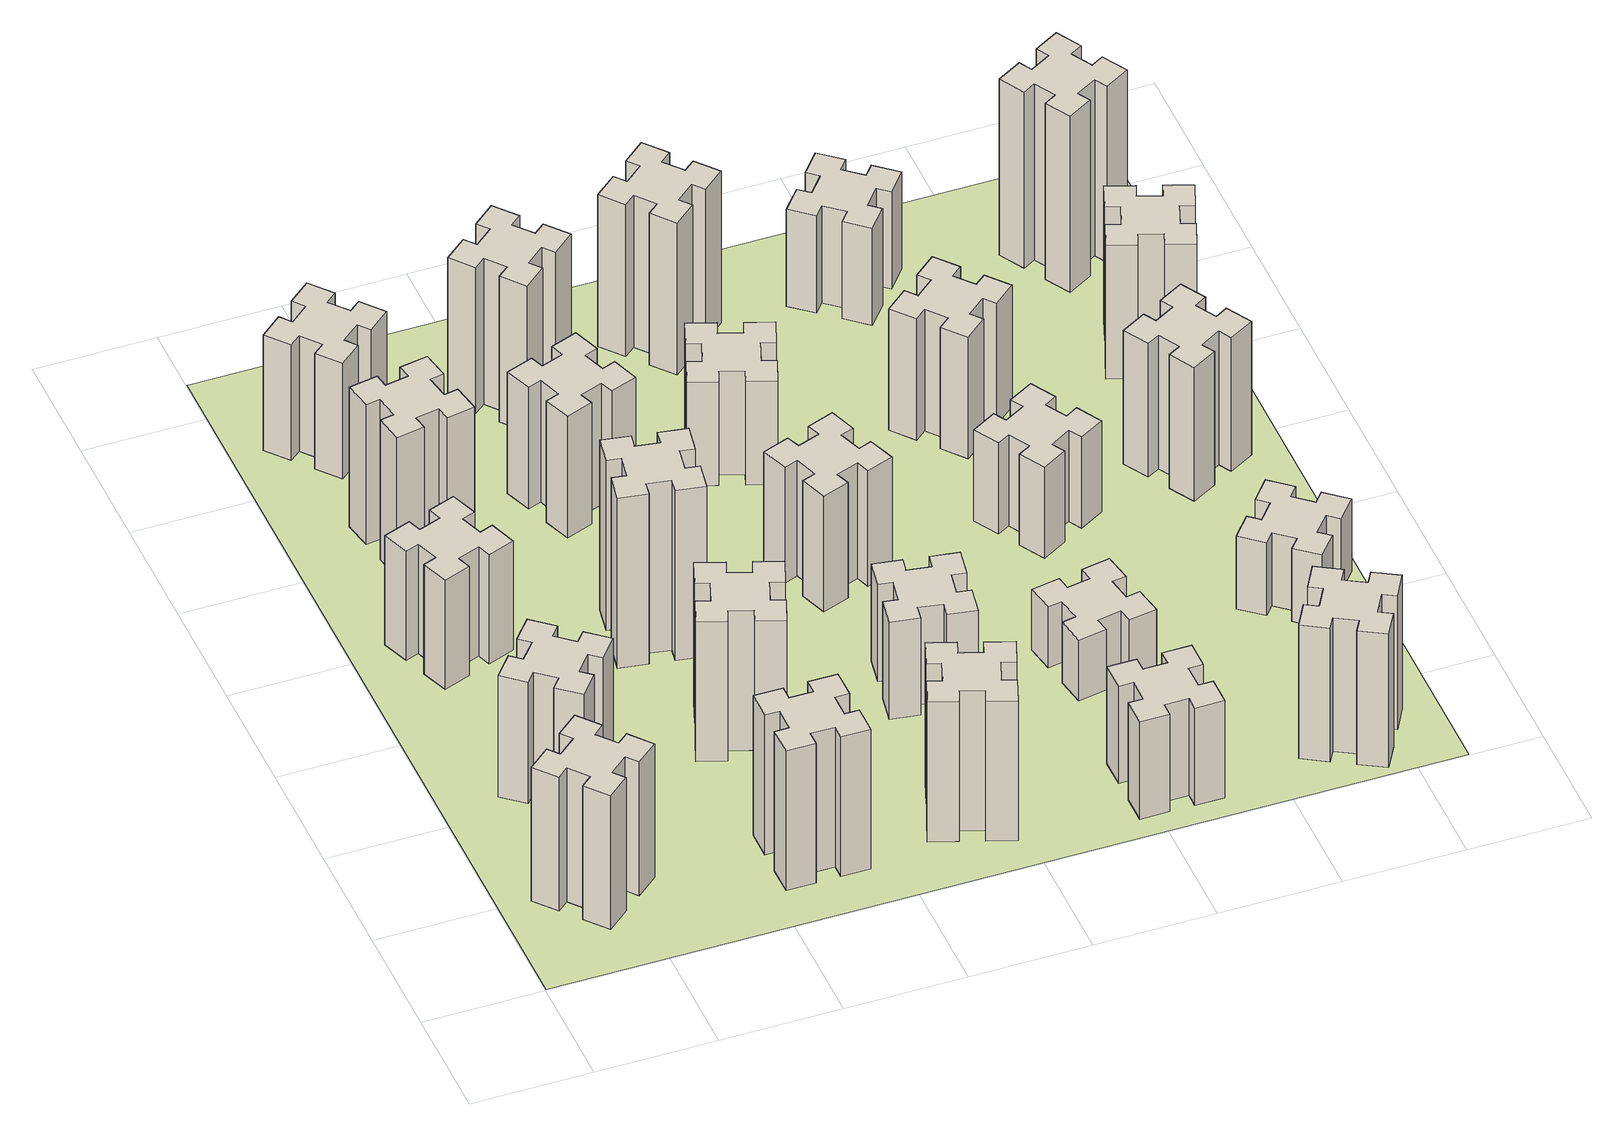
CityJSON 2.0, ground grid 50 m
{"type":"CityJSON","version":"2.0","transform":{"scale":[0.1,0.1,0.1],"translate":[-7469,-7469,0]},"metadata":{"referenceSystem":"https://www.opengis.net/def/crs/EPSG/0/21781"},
"CityObjects":{
"building1":{"type":"Building","attributes":{"class":"1000","function":"1000","usage":"1000","yearOfConstruction":2016,"roofType":"1000","measuredHeight":66,"storeysAboveGround":30,"storeysBelowGround":0},"geometry":[{"type":"Solid","lod":"1","boundaries":[[[[0,1,2,3,4,5,6,7,8,9,10,11,12,13,14,15,16,17,18,19]],[[17,16,20,21]],[[16,15,22,20]],[[15,14,23,22]],[[14,13,24,23]],[[13,12,25,24]],[[12,11,26,25]],[[11,10,27,26]],[[10,9,28,27]],[[9,8,29,28]],[[8,7,30,29]],[[7,6,31,30]],[[6,5,32,31]],[[5,4,33,32]],[[4,3,34,33]],[[3,2,35,34]],[[2,1,36,35]],[[1,0,37,36]],[[0,19,38,37]],[[19,18,39,38]],[[18,17,21,39]],[[24,25,26,27,28,29,30,31,32,33,34,35,36,37,38,39,21,20,22,23]]]]}]},
"building2":{"type":"Building","attributes":{"class":"1000","function":"1000","usage":"1000","yearOfConstruction":2016,"roofType":"1000","measuredHeight":60,"storeysAboveGround":30,"storeysBelowGround":0},"geometry":[{"type":"Solid","lod":"1","boundaries":[[[[40,41,42,43,44,45,46,47,48,49,50,51,52,53,54,55,56,57,58,59]],[[57,56,60,61]],[[56,55,62,60]],[[55,54,63,62]],[[54,53,64,63]],[[53,52,65,64]],[[52,51,66,65]],[[51,50,67,66]],[[50,49,68,67]],[[49,48,69,68]],[[48,47,70,69]],[[47,46,71,70]],[[46,45,72,71]],[[45,44,73,72]],[[44,43,74,73]],[[43,42,75,74]],[[42,41,76,75]],[[41,40,77,76]],[[40,59,78,77]],[[59,58,79,78]],[[58,57,61,79]],[[64,65,66,67,68,69,70,71,72,73,74,75,76,77,78,79,61,60,62,63]]]]}]},
"building3":{"type":"Building","attributes":{"class":"1000","function":"1000","usage":"1000","yearOfConstruction":2016,"roofType":"1000","measuredHeight":54,"storeysAboveGround":30,"storeysBelowGround":0},"geometry":[{"type":"Solid","lod":"1","boundaries":[[[[80,81,82,83,84,85,86,87,88,89,90,91,92,93,94,95,96,97,98,99]],[[97,96,100,101]],[[96,95,102,100]],[[95,94,103,102]],[[94,93,104,103]],[[93,92,105,104]],[[92,91,106,105]],[[91,90,107,106]],[[90,89,108,107]],[[89,88,109,108]],[[88,87,110,109]],[[87,86,111,110]],[[86,85,112,111]],[[85,84,113,112]],[[84,83,114,113]],[[83,82,115,114]],[[82,81,116,115]],[[81,80,117,116]],[[80,99,118,117]],[[99,98,119,118]],[[98,97,101,119]],[[104,105,106,107,108,109,110,111,112,113,114,115,116,117,118,119,101,100,102,103]]]]}]},
"building4":{"type":"Building","attributes":{"class":"1000","function":"1000","usage":"1000","yearOfConstruction":2016,"roofType":"1000","measuredHeight":69,"storeysAboveGround":30,"storeysBelowGround":0},"geometry":[{"type":"Solid","lod":"1","boundaries":[[[[120,121,122,123,124,125,126,127,128,129,130,131,132,133,134,135,136,137,138,139]],[[137,136,140,141]],[[136,135,142,140]],[[135,134,143,142]],[[134,133,144,143]],[[133,132,145,144]],[[132,131,146,145]],[[131,130,147,146]],[[130,129,148,147]],[[129,128,149,148]],[[128,127,150,149]],[[127,126,151,150]],[[126,125,152,151]],[[125,124,153,152]],[[124,123,154,153]],[[123,122,155,154]],[[122,121,156,155]],[[121,120,157,156]],[[120,139,158,157]],[[139,138,159,158]],[[138,137,141,159]],[[144,145,146,147,148,149,150,151,152,153,154,155,156,157,158,159,141,140,142,143]]]]}]},
"building5":{"type":"Building","attributes":{"class":"1000","function":"1000","usage":"1000","yearOfConstruction":2016,"roofType":"1000","measuredHeight":69,"storeysAboveGround":30,"storeysBelowGround":0},"geometry":[{"type":"Solid","lod":"1","boundaries":[[[[160,161,162,163,164,165,166,167,168,169,170,171,172,173,174,175,176,177,178,179]],[[177,176,180,181]],[[176,175,182,180]],[[175,174,183,182]],[[174,173,184,183]],[[173,172,185,184]],[[172,171,186,185]],[[171,170,187,186]],[[170,169,188,187]],[[169,168,189,188]],[[168,167,190,189]],[[167,166,191,190]],[[166,165,192,191]],[[165,164,193,192]],[[164,163,194,193]],[[163,162,195,194]],[[162,161,196,195]],[[161,160,197,196]],[[160,179,198,197]],[[179,178,199,198]],[[178,177,181,199]],[[184,185,186,187,188,189,190,191,192,193,194,195,196,197,198,199,181,180,182,183]]]]}]},
"building6":{"type":"Building","attributes":{"class":"1000","function":"1000","usage":"1000","yearOfConstruction":2016,"roofType":"1000","measuredHeight":57,"storeysAboveGround":30,"storeysBelowGround":0},"geometry":[{"type":"Solid","lod":"1","boundaries":[[[[200,201,202,203,204,205,206,207,208,209,210,211,212,213,214,215,216,217,218,219]],[[217,216,220,221]],[[216,215,222,220]],[[215,214,223,222]],[[214,213,224,223]],[[213,212,225,224]],[[212,211,226,225]],[[211,210,227,226]],[[210,209,228,227]],[[209,208,229,228]],[[208,207,230,229]],[[207,206,231,230]],[[206,205,232,231]],[[205,204,233,232]],[[204,203,234,233]],[[203,202,235,234]],[[202,201,236,235]],[[201,200,237,236]],[[200,219,238,237]],[[219,218,239,238]],[[218,217,221,239]],[[224,225,226,227,228,229,230,231,232,233,234,235,236,237,238,239,221,220,222,223]]]]}]},
"building7":{"type":"Building","attributes":{"class":"1000","function":"1000","usage":"1000","yearOfConstruction":2016,"roofType":"1000","measuredHeight":69,"storeysAboveGround":30,"storeysBelowGround":0},"geometry":[{"type":"Solid","lod":"1","boundaries":[[[[240,241,242,243,244,245,246,247,248,249,250,251,252,253,254,255,256,257,258,259]],[[257,256,260,261]],[[256,255,262,260]],[[255,254,263,262]],[[254,253,264,263]],[[253,252,265,264]],[[252,251,266,265]],[[251,250,267,266]],[[250,249,268,267]],[[249,248,269,268]],[[248,247,270,269]],[[247,246,271,270]],[[246,245,272,271]],[[245,244,273,272]],[[244,243,274,273]],[[243,242,275,274]],[[242,241,276,275]],[[241,240,277,276]],[[240,259,278,277]],[[259,258,279,278]],[[258,257,261,279]],[[264,265,266,267,268,269,270,271,272,273,274,275,276,277,278,279,261,260,262,263]]]]}]},
"building8":{"type":"Building","attributes":{"class":"1000","function":"1000","usage":"1000","yearOfConstruction":2016,"roofType":"1000","measuredHeight":84,"storeysAboveGround":30,"storeysBelowGround":0},"geometry":[{"type":"Solid","lod":"1","boundaries":[[[[280,281,282,283,284,285,286,287,288,289,290,291,292,293,294,295,296,297,298,299]],[[297,296,300,301]],[[296,295,302,300]],[[295,294,303,302]],[[294,293,304,303]],[[293,292,305,304]],[[292,291,306,305]],[[291,290,307,306]],[[290,289,308,307]],[[289,288,309,308]],[[288,287,310,309]],[[287,286,311,310]],[[286,285,312,311]],[[285,284,313,312]],[[284,283,314,313]],[[283,282,315,314]],[[282,281,316,315]],[[281,280,317,316]],[[280,299,318,317]],[[299,298,319,318]],[[298,297,301,319]],[[304,305,306,307,308,309,310,311,312,313,314,315,316,317,318,319,301,300,302,303]]]]}]},
"building9":{"type":"Building","attributes":{"class":"1000","function":"1000","usage":"1000","yearOfConstruction":2016,"roofType":"1000","measuredHeight":60,"storeysAboveGround":30,"storeysBelowGround":0},"geometry":[{"type":"Solid","lod":"1","boundaries":[[[[320,321,322,323,324,325,326,327,328,329,330,331,332,333,334,335,336,337,338,339]],[[337,336,340,341]],[[336,335,342,340]],[[335,334,343,342]],[[334,333,344,343]],[[333,332,345,344]],[[332,331,346,345]],[[331,330,347,346]],[[330,329,348,347]],[[329,328,349,348]],[[328,327,350,349]],[[327,326,351,350]],[[326,325,352,351]],[[325,324,353,352]],[[324,323,354,353]],[[323,322,355,354]],[[322,321,356,355]],[[321,320,357,356]],[[320,339,358,357]],[[339,338,359,358]],[[338,337,341,359]],[[344,345,346,347,348,349,350,351,352,353,354,355,356,357,358,359,341,340,342,343]]]]}]},
"building10":{"type":"Building","attributes":{"class":"1000","function":"1000","usage":"1000","yearOfConstruction":2016,"roofType":"1000","measuredHeight":69,"storeysAboveGround":30,"storeysBelowGround":0},"geometry":[{"type":"Solid","lod":"1","boundaries":[[[[360,361,362,363,364,365,366,367,368,369,370,371,372,373,374,375,376,377,378,379]],[[377,376,380,381]],[[376,375,382,380]],[[375,374,383,382]],[[374,373,384,383]],[[373,372,385,384]],[[372,371,386,385]],[[371,370,387,386]],[[370,369,388,387]],[[369,368,389,388]],[[368,367,390,389]],[[367,366,391,390]],[[366,365,392,391]],[[365,364,393,392]],[[364,363,394,393]],[[363,362,395,394]],[[362,361,396,395]],[[361,360,397,396]],[[360,379,398,397]],[[379,378,399,398]],[[378,377,381,399]],[[384,385,386,387,388,389,390,391,392,393,394,395,396,397,398,399,381,380,382,383]]]]}]},
"building11":{"type":"Building","attributes":{"class":"1000","function":"1000","usage":"1000","yearOfConstruction":2016,"roofType":"1000","measuredHeight":72,"storeysAboveGround":30,"storeysBelowGround":0},"geometry":[{"type":"Solid","lod":"1","boundaries":[[[[400,401,402,403,404,405,406,407,408,409,410,411,412,413,414,415,416,417,418,419]],[[417,416,420,421]],[[416,415,422,420]],[[415,414,423,422]],[[414,413,424,423]],[[413,412,425,424]],[[412,411,426,425]],[[411,410,427,426]],[[410,409,428,427]],[[409,408,429,428]],[[408,407,430,429]],[[407,406,431,430]],[[406,405,432,431]],[[405,404,433,432]],[[404,403,434,433]],[[403,402,435,434]],[[402,401,436,435]],[[401,400,437,436]],[[400,419,438,437]],[[419,418,439,438]],[[418,417,421,439]],[[424,425,426,427,428,429,430,431,432,433,434,435,436,437,438,439,421,420,422,423]]]]}]},
"building12":{"type":"Building","attributes":{"class":"1000","function":"1000","usage":"1000","yearOfConstruction":2016,"roofType":"1000","measuredHeight":48,"storeysAboveGround":30,"storeysBelowGround":0},"geometry":[{"type":"Solid","lod":"1","boundaries":[[[[440,441,442,443,444,445,446,447,448,449,450,451,452,453,454,455,456,457,458,459]],[[457,456,460,461]],[[456,455,462,460]],[[455,454,463,462]],[[454,453,464,463]],[[453,452,465,464]],[[452,451,466,465]],[[451,450,467,466]],[[450,449,468,467]],[[449,448,469,468]],[[448,447,470,469]],[[447,446,471,470]],[[446,445,472,471]],[[445,444,473,472]],[[444,443,474,473]],[[443,442,475,474]],[[442,441,476,475]],[[441,440,477,476]],[[440,459,478,477]],[[459,458,479,478]],[[458,457,461,479]],[[464,465,466,467,468,469,470,471,472,473,474,475,476,477,478,479,461,460,462,463]]]]}]},
"building13":{"type":"Building","attributes":{"class":"1000","function":"1000","usage":"1000","yearOfConstruction":2016,"roofType":"1000","measuredHeight":57,"storeysAboveGround":30,"storeysBelowGround":0},"geometry":[{"type":"Solid","lod":"1","boundaries":[[[[480,481,482,483,484,485,486,487,488,489,490,491,492,493,494,495,496,497,498,499]],[[497,496,500,501]],[[496,495,502,500]],[[495,494,503,502]],[[494,493,504,503]],[[493,492,505,504]],[[492,491,506,505]],[[491,490,507,506]],[[490,489,508,507]],[[489,488,509,508]],[[488,487,510,509]],[[487,486,511,510]],[[486,485,512,511]],[[485,484,513,512]],[[484,483,514,513]],[[483,482,515,514]],[[482,481,516,515]],[[481,480,517,516]],[[480,499,518,517]],[[499,498,519,518]],[[498,497,501,519]],[[504,505,506,507,508,509,510,511,512,513,514,515,516,517,518,519,501,500,502,503]]]]}]},
"building14":{"type":"Building","attributes":{"class":"1000","function":"1000","usage":"1000","yearOfConstruction":2016,"roofType":"1000","measuredHeight":51,"storeysAboveGround":30,"storeysBelowGround":0},"geometry":[{"type":"Solid","lod":"1","boundaries":[[[[520,521,522,523,524,525,526,527,528,529,530,531,532,533,534,535,536,537,538,539]],[[537,536,540,541]],[[536,535,542,540]],[[535,534,543,542]],[[534,533,544,543]],[[533,532,545,544]],[[532,531,546,545]],[[531,530,547,546]],[[530,529,548,547]],[[529,528,549,548]],[[528,527,550,549]],[[527,526,551,550]],[[526,525,552,551]],[[525,524,553,552]],[[524,523,554,553]],[[523,522,555,554]],[[522,521,556,555]],[[521,520,557,556]],[[520,539,558,557]],[[539,538,559,558]],[[538,537,541,559]],[[544,545,546,547,548,549,550,551,552,553,554,555,556,557,558,559,541,540,542,543]]]]}]},
"building15":{"type":"Building","attributes":{"class":"1000","function":"1000","usage":"1000","yearOfConstruction":2016,"roofType":"1000","measuredHeight":48,"storeysAboveGround":30,"storeysBelowGround":0},"geometry":[{"type":"Solid","lod":"1","boundaries":[[[[560,561,562,563,564,565,566,567,568,569,570,571,572,573,574,575,576,577,578,579]],[[577,576,580,581]],[[576,575,582,580]],[[575,574,583,582]],[[574,573,584,583]],[[573,572,585,584]],[[572,571,586,585]],[[571,570,587,586]],[[570,569,588,587]],[[569,568,589,588]],[[568,567,590,589]],[[567,566,591,590]],[[566,565,592,591]],[[565,564,593,592]],[[564,563,594,593]],[[563,562,595,594]],[[562,561,596,595]],[[561,560,597,596]],[[560,579,598,597]],[[579,578,599,598]],[[578,577,581,599]],[[584,585,586,587,588,589,590,591,592,593,594,595,596,597,598,599,581,580,582,583]]]]}]},
"building16":{"type":"Building","attributes":{"class":"1000","function":"1000","usage":"1000","yearOfConstruction":2016,"roofType":"1000","measuredHeight":75,"storeysAboveGround":30,"storeysBelowGround":0},"geometry":[{"type":"Solid","lod":"1","boundaries":[[[[600,601,602,603,604,605,606,607,608,609,610,611,612,613,614,615,616,617,618,619]],[[617,616,620,621]],[[616,615,622,620]],[[615,614,623,622]],[[614,613,624,623]],[[613,612,625,624]],[[612,611,626,625]],[[611,610,627,626]],[[610,609,628,627]],[[609,608,629,628]],[[608,607,630,629]],[[607,606,631,630]],[[606,605,632,631]],[[605,604,633,632]],[[604,603,634,633]],[[603,602,635,634]],[[602,601,636,635]],[[601,600,637,636]],[[600,619,638,637]],[[619,618,639,638]],[[618,617,621,639]],[[624,625,626,627,628,629,630,631,632,633,634,635,636,637,638,639,621,620,622,623]]]]}]},
"building17":{"type":"Building","attributes":{"class":"1000","function":"1000","usage":"1000","yearOfConstruction":2016,"roofType":"1000","measuredHeight":30,"storeysAboveGround":30,"storeysBelowGround":0},"geometry":[{"type":"Solid","lod":"1","boundaries":[[[[640,641,642,643,644,645,646,647,648,649,650,651,652,653,654,655,656,657,658,659]],[[657,656,660,661]],[[656,655,662,660]],[[655,654,663,662]],[[654,653,664,663]],[[653,652,665,664]],[[652,651,666,665]],[[651,650,667,666]],[[650,649,668,667]],[[649,648,669,668]],[[648,647,670,669]],[[647,646,671,670]],[[646,645,672,671]],[[645,644,673,672]],[[644,643,674,673]],[[643,642,675,674]],[[642,641,676,675]],[[641,640,677,676]],[[640,659,678,677]],[[659,658,679,678]],[[658,657,661,679]],[[664,665,666,667,668,669,670,671,672,673,674,675,676,677,678,679,661,660,662,663]]]]}]},
"building18":{"type":"Building","attributes":{"class":"1000","function":"1000","usage":"1000","yearOfConstruction":2016,"roofType":"1000","measuredHeight":45,"storeysAboveGround":30,"storeysBelowGround":0},"geometry":[{"type":"Solid","lod":"1","boundaries":[[[[680,681,682,683,684,685,686,687,688,689,690,691,692,693,694,695,696,697,698,699]],[[697,696,700,701]],[[696,695,702,700]],[[695,694,703,702]],[[694,693,704,703]],[[693,692,705,704]],[[692,691,706,705]],[[691,690,707,706]],[[690,689,708,707]],[[689,688,709,708]],[[688,687,710,709]],[[687,686,711,710]],[[686,685,712,711]],[[685,684,713,712]],[[684,683,714,713]],[[683,682,715,714]],[[682,681,716,715]],[[681,680,717,716]],[[680,699,718,717]],[[699,698,719,718]],[[698,697,701,719]],[[704,705,706,707,708,709,710,711,712,713,714,715,716,717,718,719,701,700,702,703]]]]}]},
"building19":{"type":"Building","attributes":{"class":"1000","function":"1000","usage":"1000","yearOfConstruction":2016,"roofType":"1000","measuredHeight":60,"storeysAboveGround":30,"storeysBelowGround":0},"geometry":[{"type":"Solid","lod":"1","boundaries":[[[[720,721,722,723,724,725,726,727,728,729,730,731,732,733,734,735,736,737,738,739]],[[737,736,740,741]],[[736,735,742,740]],[[735,734,743,742]],[[734,733,744,743]],[[733,732,745,744]],[[732,731,746,745]],[[731,730,747,746]],[[730,729,748,747]],[[729,728,749,748]],[[728,727,750,749]],[[727,726,751,750]],[[726,725,752,751]],[[725,724,753,752]],[[724,723,754,753]],[[723,722,755,754]],[[722,721,756,755]],[[721,720,757,756]],[[720,739,758,757]],[[739,738,759,758]],[[738,737,741,759]],[[744,745,746,747,748,749,750,751,752,753,754,755,756,757,758,759,741,740,742,743]]]]}]},
"building20":{"type":"Building","attributes":{"class":"1000","function":"1000","usage":"1000","yearOfConstruction":2016,"roofType":"1000","measuredHeight":66,"storeysAboveGround":30,"storeysBelowGround":0},"geometry":[{"type":"Solid","lod":"1","boundaries":[[[[760,761,762,763,764,765,766,767,768,769,770,771,772,773,774,775,776,777,778,779]],[[777,776,780,781]],[[776,775,782,780]],[[775,774,783,782]],[[774,773,784,783]],[[773,772,785,784]],[[772,771,786,785]],[[771,770,787,786]],[[770,769,788,787]],[[769,768,789,788]],[[768,767,790,789]],[[767,766,791,790]],[[766,765,792,791]],[[765,764,793,792]],[[764,763,794,793]],[[763,762,795,794]],[[762,761,796,795]],[[761,760,797,796]],[[760,779,798,797]],[[779,778,799,798]],[[778,777,781,799]],[[784,785,786,787,788,789,790,791,792,793,794,795,796,797,798,799,781,780,782,783]]]]}]},
"building21":{"type":"Building","attributes":{"class":"1000","function":"1000","usage":"1000","yearOfConstruction":2016,"roofType":"1000","measuredHeight":48,"storeysAboveGround":30,"storeysBelowGround":0},"geometry":[{"type":"Solid","lod":"1","boundaries":[[[[800,801,802,803,804,805,806,807,808,809,810,811,812,813,814,815,816,817,818,819]],[[817,816,820,821]],[[816,815,822,820]],[[815,814,823,822]],[[814,813,824,823]],[[813,812,825,824]],[[812,811,826,825]],[[811,810,827,826]],[[810,809,828,827]],[[809,808,829,828]],[[808,807,830,829]],[[807,806,831,830]],[[806,805,832,831]],[[805,804,833,832]],[[804,803,834,833]],[[803,802,835,834]],[[802,801,836,835]],[[801,800,837,836]],[[800,819,838,837]],[[819,818,839,838]],[[818,817,821,839]],[[824,825,826,827,828,829,830,831,832,833,834,835,836,837,838,839,821,820,822,823]]]]}]},
"building22":{"type":"Building","attributes":{"class":"1000","function":"1000","usage":"1000","yearOfConstruction":2016,"roofType":"1000","measuredHeight":36,"storeysAboveGround":30,"storeysBelowGround":0},"geometry":[{"type":"Solid","lod":"1","boundaries":[[[[840,841,842,843,844,845,846,847,848,849,850,851,852,853,854,855,856,857,858,859]],[[857,856,860,861]],[[856,855,862,860]],[[855,854,863,862]],[[854,853,864,863]],[[853,852,865,864]],[[852,851,866,865]],[[851,850,867,866]],[[850,849,868,867]],[[849,848,869,868]],[[848,847,870,869]],[[847,846,871,870]],[[846,845,872,871]],[[845,844,873,872]],[[844,843,874,873]],[[843,842,875,874]],[[842,841,876,875]],[[841,840,877,876]],[[840,859,878,877]],[[859,858,879,878]],[[858,857,861,879]],[[864,865,866,867,868,869,870,871,872,873,874,875,876,877,878,879,861,860,862,863]]]]}]},
"building23":{"type":"Building","attributes":{"class":"1000","function":"1000","usage":"1000","yearOfConstruction":2016,"roofType":"1000","measuredHeight":66,"storeysAboveGround":30,"storeysBelowGround":0},"geometry":[{"type":"Solid","lod":"1","boundaries":[[[[880,881,882,883,884,885,886,887,888,889,890,891,892,893,894,895,896,897,898,899]],[[897,896,900,901]],[[896,895,902,900]],[[895,894,903,902]],[[894,893,904,903]],[[893,892,905,904]],[[892,891,906,905]],[[891,890,907,906]],[[890,889,908,907]],[[889,888,909,908]],[[888,887,910,909]],[[887,886,911,910]],[[886,885,912,911]],[[885,884,913,912]],[[884,883,914,913]],[[883,882,915,914]],[[882,881,916,915]],[[881,880,917,916]],[[880,899,918,917]],[[899,898,919,918]],[[898,897,901,919]],[[904,905,906,907,908,909,910,911,912,913,914,915,916,917,918,919,901,900,902,903]]]]}]},
"building24":{"type":"Building","attributes":{"class":"1000","function":"1000","usage":"1000","yearOfConstruction":2016,"roofType":"1000","measuredHeight":66,"storeysAboveGround":30,"storeysBelowGround":0},"geometry":[{"type":"Solid","lod":"1","boundaries":[[[[920,921,922,923,924,925,926,927,928,929,930,931,932,933,934,935,936,937,938,939]],[[937,936,940,941]],[[936,935,942,940]],[[935,934,943,942]],[[934,933,944,943]],[[933,932,945,944]],[[932,931,946,945]],[[931,930,947,946]],[[930,929,948,947]],[[929,928,949,948]],[[928,927,950,949]],[[927,926,951,950]],[[926,925,952,951]],[[925,924,953,952]],[[924,923,954,953]],[[923,922,955,954]],[[922,921,956,955]],[[921,920,957,956]],[[920,939,958,957]],[[939,938,959,958]],[[938,937,941,959]],[[944,945,946,947,948,949,950,951,952,953,954,955,956,957,958,959,941,940,942,943]]]]}]},
"building25":{"type":"Building","attributes":{"class":"1000","function":"1000","usage":"1000","yearOfConstruction":2016,"roofType":"1000","measuredHeight":87,"storeysAboveGround":30,"storeysBelowGround":0},"geometry":[{"type":"Solid","lod":"1","boundaries":[[[[960,961,962,963,964,965,966,967,968,969,970,971,972,973,974,975,976,977,978,979]],[[977,976,980,981]],[[976,975,982,980]],[[975,974,983,982]],[[974,973,984,983]],[[973,972,985,984]],[[972,971,986,985]],[[971,970,987,986]],[[970,969,988,987]],[[969,968,989,988]],[[968,967,990,989]],[[967,966,991,990]],[[966,965,992,991]],[[965,964,993,992]],[[964,963,994,993]],[[963,962,995,994]],[[962,961,996,995]],[[961,960,997,996]],[[960,979,998,997]],[[979,978,999,998]],[[978,977,981,999]],[[984,985,986,987,988,989,990,991,992,993,994,995,996,997,998,999,981,980,982,983]]]]}]},
"landuse1":{"type":"LandUse","attributes":{"name":"plot1","function":"1010"},"geometry":[{"type":"MultiSurface","lod":"1","boundaries":[[[1000,1001,1002,1003]]]}]}
},
"vertices":[
[343,592,0],[266,527,0],[228,573,0],[136,496,0],[213,404,0],[259,443,0],[323,366,0],[277,328,0],[354,236,0],[446,313,0],[408,359,0],[484,423,0],[523,377,0],[615,454,0],[538,546,0],[492,508,0],[427,584,0],[473,623,0],[396,715,0],[304,638,0],[427,584,660],[473,623,660],[492,508,660],[538,546,660],[615,454,660],[523,377,660],[484,423,660],[408,359,660],[446,313,660],[354,236,660],[277,328,660],[323,366,660],[259,443,660],[213,404,660],[136,496,660],[228,573,660],[266,527,660],[343,592,660],[304,638,660],[396,715,660],
[527,1006,0],[592,1083,0],[638,1044,0],[715,1136,0],[623,1213,0],[584,1167,0],[508,1232,0],[546,1278,0],[454,1355,0],[377,1263,0],[423,1224,0],[359,1148,0],[313,1186,0],[236,1094,0],[328,1017,0],[366,1063,0],[443,999,0],[404,953,0],[496,876,0],[573,968,0],[443,999,600],[404,953,600],[366,1063,600],[328,1017,600],[236,1094,600],[313,1186,600],[359,1148,600],[423,1224,600],[377,1263,600],[454,1355,600],[546,1278,600],[508,1232,600],[584,1167,600],[623,1213,600],[715,1136,600],[638,1044,600],[592,1083,600],[527,1006,600],[573,968,600],[496,876,600],
[366,1835,0],[460,1869,0],[480,1813,0],[593,1854,0],[552,1967,0],[496,1946,0],[462,2040,0],[518,2060,0],[477,2173,0],[364,2132,0],[385,2076,0],[291,2042,0],[270,2098,0],[157,2057,0],[199,1944,0],[255,1965,0],[289,1871,0],[233,1850,0],[274,1737,0],[387,1779,0],[289,1871,540],[233,1850,540],[255,1965,540],[199,1944,540],[157,2057,540],[270,2098,540],[291,2042,540],[385,2076,540],[364,2132,540],[477,2173,540],[518,2060,540],[462,2040,540],[496,1946,540],[552,1967,540],[593,1854,540],[480,1813,540],[460,1869,540],[366,1835,540],[387,1779,540],[274,1737,540],
[358,2625,0],[376,2527,0],[317,2517,0],[337,2398,0],[456,2419,0],[445,2478,0],[544,2496,0],[554,2437,0],[672,2457,0],[651,2576,0],[592,2565,0],[575,2664,0],[634,2674,0],[613,2792,0],[495,2771,0],[505,2712,0],[407,2695,0],[397,2754,0],[278,2733,0],[299,2615,0],[407,2695,690],[397,2754,690],[505,2712,690],[495,2771,690],[613,2792,690],[634,2674,690],[575,2664,690],[592,2565,690],[651,2576,690],[672,2457,690],[554,2437,690],[544,2496,690],[445,2478,690],[456,2419,690],[337,2398,690],[317,2517,690],[376,2527,690],[358,2625,690],[299,2615,690],[278,2733,690],
[1105,425,0],[1105,325,0],[1045,325,0],[1045,205,0],[1165,205,0],[1165,265,0],[1265,265,0],[1265,205,0],[1385,205,0],[1385,325,0],[1325,325,0],[1325,425,0],[1385,425,0],[1385,545,0],[1265,545,0],[1265,485,0],[1165,485,0],[1165,545,0],[1045,545,0],[1045,425,0],[1165,485,690],[1165,545,690],[1265,485,690],[1265,545,690],[1385,545,690],[1385,425,690],[1325,425,690],[1325,325,690],[1385,325,690],[1385,205,690],[1265,205,690],[1265,265,690],[1165,265,690],[1165,205,690],[1045,205,690],[1045,325,690],[1105,325,690],[1105,425,690],[1045,425,690],[1045,545,690],
[492,3268,0],[427,3344,0],[473,3383,0],[396,3475,0],[304,3398,0],[343,3352,0],[266,3287,0],[228,3333,0],[136,3256,0],[213,3164,0],[259,3203,0],[323,3126,0],[277,3088,0],[354,2996,0],[446,3073,0],[408,3119,0],[484,3183,0],[523,3137,0],[615,3214,0],[538,3306,0],[484,3183,570],[523,3137,570],[408,3119,570],[446,3073,570],[354,2996,570],[277,3088,570],[323,3126,570],[259,3203,570],[213,3164,570],[136,3256,570],[228,3333,570],[266,3287,570],[343,3352,570],[304,3398,570],[396,3475,570],[473,3383,570],[427,3344,570],[492,3268,570],[538,3306,570],[615,3214,570],
[1302,1031,0],[1336,1125,0],[1392,1104,0],[1433,1217,0],[1320,1258,0],[1300,1202,0],[1206,1236,0],[1227,1292,0],[1114,1333,0],[1073,1220,0],[1129,1200,0],[1095,1106,0],[1039,1127,0],[997,1014,0],[1110,973,0],[1131,1029,0],[1225,995,0],[1204,939,0],[1317,897,0],[1358,1010,0],[1225,995,690],[1204,939,690],[1131,1029,690],[1110,973,690],[997,1014,690],[1039,1127,690],[1095,1106,690],[1129,1200,690],[1073,1220,690],[1114,1333,690],[1227,1292,690],[1206,1236,690],[1300,1202,690],[1320,1258,690],[1433,1217,690],[1392,1104,690],[1336,1125,690],[1302,1031,690],[1358,1010,690],[1317,897,690],
[1047,1656,0],[1145,1638,0],[1135,1579,0],[1253,1558,0],[1274,1677,0],[1215,1687,0],[1232,1785,0],[1291,1775,0],[1312,1893,0],[1194,1914,0],[1184,1855,0],[1085,1872,0],[1096,1931,0],[977,1952,0],[957,1834,0],[1016,1824,0],[998,1725,0],[939,1736,0],[918,1617,0],[1037,1597,0],[998,1725,840],[939,1736,840],[1016,1824,840],[957,1834,840],[977,1952,840],[1096,1931,840],[1085,1872,840],[1184,1855,840],[1194,1914,840],[1312,1893,840],[1291,1775,840],[1232,1785,840],[1215,1687,840],[1274,1677,840],[1253,1558,840],[1135,1579,840],[1145,1638,840],[1047,1656,840],[1037,1597,840],[918,1617,840],
[1236,2586,0],[1202,2680,0],[1258,2700,0],[1217,2813,0],[1104,2772,0],[1125,2716,0],[1031,2682,0],[1010,2738,0],[897,2697,0],[939,2584,0],[995,2605,0],[1029,2511,0],[973,2490,0],[1014,2377,0],[1127,2419,0],[1106,2475,0],[1200,2509,0],[1220,2453,0],[1333,2494,0],[1292,2607,0],[1200,2509,600],[1220,2453,600],[1106,2475,600],[1127,2419,600],[1014,2377,600],[973,2490,600],[1029,2511,600],[995,2605,600],[939,2584,600],[897,2697,600],[1010,2738,600],[1031,2682,600],[1125,2716,600],[1104,2772,600],[1217,2813,600],[1258,2700,600],[1202,2680,600],[1236,2586,600],[1292,2607,600],[1333,2494,600],
[1769,460,0],[1735,366,0],[1679,387,0],[1637,274,0],[1750,233,0],[1771,289,0],[1865,255,0],[1844,199,0],[1957,157,0],[1998,270,0],[1942,291,0],[1976,385,0],[2032,364,0],[2073,477,0],[1960,518,0],[1940,462,0],[1846,496,0],[1867,552,0],[1754,593,0],[1713,480,0],[1846,496,690],[1867,552,690],[1940,462,690],[1960,518,690],[2073,477,690],[2032,364,690],[1976,385,690],[1942,291,690],[1998,270,690],[1957,157,690],[1844,199,690],[1865,255,690],[1771,289,690],[1750,233,690],[1637,274,690],[1679,387,690],[1735,366,690],[1769,460,690],[1713,480,690],[1754,593,690],
[1083,3352,0],[1006,3287,0],[968,3333,0],[876,3256,0],[953,3164,0],[999,3203,0],[1063,3126,0],[1017,3088,0],[1094,2996,0],[1186,3073,0],[1148,3119,0],[1224,3183,0],[1263,3137,0],[1355,3214,0],[1278,3306,0],[1232,3268,0],[1167,3344,0],[1213,3383,0],[1136,3475,0],[1044,3398,0],[1167,3344,720],[1213,3383,720],[1232,3268,720],[1278,3306,720],[1355,3214,720],[1263,3137,720],[1224,3183,720],[1148,3119,720],[1186,3073,720],[1094,2996,720],[1017,3088,720],[1063,3126,720],[999,3203,720],[953,3164,720],[876,3256,720],[968,3333,720],[1006,3287,720],[1083,3352,720],[1044,3398,720],[1136,3475,720],
[2055,1047,0],[2072,1145,0],[2131,1135,0],[2152,1253,0],[2034,1274,0],[2024,1215,0],[1925,1232,0],[1936,1291,0],[1817,1312,0],[1797,1194,0],[1856,1184,0],[1838,1085,0],[1779,1096,0],[1758,977,0],[1877,957,0],[1887,1016,0],[1985,998,0],[1975,939,0],[2093,918,0],[2114,1037,0],[1985,998,480],[1975,939,480],[1887,1016,480],[1877,957,480],[1758,977,480],[1779,1096,480],[1838,1085,480],[1856,1184,480],[1797,1194,480],[1817,1312,480],[1936,1291,480],[1925,1232,480],[2024,1215,480],[2034,1274,480],[2152,1253,480],[2131,1135,480],[2072,1145,480],[2055,1047,480],[2114,1037,480],[2093,918,480],
[1846,1735,0],[1940,1769,0],[1960,1713,0],[2073,1754,0],[2032,1867,0],[1976,1846,0],[1942,1940,0],[1998,1960,0],[1957,2073,0],[1844,2032,0],[1865,1976,0],[1771,1942,0],[1750,1998,0],[1637,1957,0],[1679,1844,0],[1735,1865,0],[1769,1771,0],[1713,1750,0],[1754,1637,0],[1867,1679,0],[1769,1771,570],[1713,1750,570],[1735,1865,570],[1679,1844,570],[1637,1957,570],[1750,1998,570],[1771,1942,570],[1865,1976,570],[1844,2032,570],[1957,2073,570],[1998,1960,570],[1942,1940,570],[1976,1846,570],[2032,1867,570],[2073,1754,570],[1960,1713,570],[1940,1769,570],[1846,1735,570],[1867,1679,570],[1754,1637,570],
[1671,2509,0],[1765,2475,0],[1744,2419,0],[1857,2377,0],[1898,2490,0],[1842,2511,0],[1876,2605,0],[1932,2584,0],[1973,2697,0],[1860,2738,0],[1840,2682,0],[1746,2716,0],[1767,2772,0],[1654,2813,0],[1613,2700,0],[1669,2680,0],[1635,2586,0],[1579,2607,0],[1537,2494,0],[1650,2453,0],[1635,2586,510],[1579,2607,510],[1669,2680,510],[1613,2700,510],[1654,2813,510],[1767,2772,510],[1746,2716,510],[1840,2682,510],[1860,2738,510],[1973,2697,510],[1932,2584,510],[1876,2605,510],[1842,2511,510],[1898,2490,510],[1857,2377,510],[1744,2419,510],[1765,2475,510],[1671,2509,510],[1650,2453,510],[1537,2494,510],
[2485,325,0],[2485,225,0],[2425,225,0],[2425,105,0],[2545,105,0],[2545,165,0],[2645,165,0],[2645,105,0],[2765,105,0],[2765,225,0],[2705,225,0],[2705,325,0],[2765,325,0],[2765,445,0],[2645,445,0],[2645,385,0],[2545,385,0],[2545,445,0],[2425,445,0],[2425,325,0],[2545,385,480],[2545,445,480],[2645,385,480],[2645,445,480],[2765,445,480],[2765,325,480],[2705,325,480],[2705,225,480],[2765,225,480],[2765,105,480],[2645,105,480],[2645,165,480],[2545,165,480],[2545,105,480],[2425,105,480],[2425,225,480],[2485,225,480],[2485,325,480],[2425,325,480],[2425,445,480],
[1872,3368,0],[1807,3444,0],[1853,3483,0],[1776,3575,0],[1684,3498,0],[1723,3452,0],[1646,3387,0],[1608,3433,0],[1516,3356,0],[1593,3264,0],[1639,3303,0],[1703,3226,0],[1657,3188,0],[1734,3096,0],[1826,3173,0],[1788,3219,0],[1864,3283,0],[1903,3237,0],[1995,3314,0],[1918,3406,0],[1864,3283,750],[1903,3237,750],[1788,3219,750],[1826,3173,750],[1734,3096,750],[1657,3188,750],[1703,3226,750],[1639,3303,750],[1593,3264,750],[1516,3356,750],[1608,3433,750],[1646,3387,750],[1723,3452,750],[1684,3498,750],[1776,3575,750],[1853,3483,750],[1807,3444,750],[1872,3368,750],[1918,3406,750],[1995,3314,750],
[2625,1132,0],[2527,1115,0],[2517,1174,0],[2398,1153,0],[2419,1035,0],[2478,1045,0],[2496,947,0],[2437,937,0],[2457,818,0],[2576,839,0],[2565,898,0],[2664,916,0],[2674,857,0],[2792,877,0],[2771,996,0],[2712,985,0],[2695,1084,0],[2754,1094,0],[2733,1212,0],[2615,1191,0],[2695,1084,300],[2754,1094,300],[2712,985,300],[2771,996,300],[2792,877,300],[2674,857,300],[2664,916,300],[2565,898,300],[2576,839,300],[2457,818,300],[2437,937,300],[2496,947,300],[2478,1045,300],[2419,1035,300],[2398,1153,300],[2517,1174,300],[2527,1115,300],[2625,1132,300],[2615,1191,300],[2733,1212,300],
[2575,1844,0],[2625,1757,0],[2573,1727,0],[2633,1623,0],[2737,1683,0],[2707,1735,0],[2794,1785,0],[2824,1733,0],[2928,1793,0],[2868,1897,0],[2816,1867,0],[2766,1954,0],[2818,1984,0],[2758,2088,0],[2654,2028,0],[2684,1976,0],[2597,1926,0],[2567,1978,0],[2463,1918,0],[2523,1814,0],[2597,1926,450],[2567,1978,450],[2684,1976,450],[2654,2028,450],[2758,2088,450],[2818,1984,450],[2766,1954,450],[2816,1867,450],[2868,1897,450],[2928,1793,450],[2824,1733,450],[2794,1785,450],[2707,1735,450],[2737,1683,450],[2633,1623,450],[2573,1727,450],[2625,1757,450],[2575,1844,450],[2523,1814,450],[2463,1918,450],
[2628,2379,0],[2704,2443,0],[2743,2397,0],[2835,2474,0],[2758,2566,0],[2712,2528,0],[2647,2604,0],[2693,2643,0],[2616,2735,0],[2524,2658,0],[2563,2612,0],[2486,2547,0],[2448,2593,0],[2356,2516,0],[2433,2424,0],[2479,2463,0],[2543,2386,0],[2497,2348,0],[2574,2256,0],[2666,2333,0],[2543,2386,600],[2497,2348,600],[2479,2463,600],[2433,2424,600],[2356,2516,600],[2448,2593,600],[2486,2547,600],[2563,2612,600],[2524,2658,600],[2616,2735,600],[2693,2643,600],[2647,2604,600],[2712,2528,600],[2758,2566,600],[2835,2474,600],[2743,2397,600],[2704,2443,600],[2628,2379,600],[2666,2333,600],[2574,2256,600],
[3265,374,0],[3215,287,0],[3163,317,0],[3103,213,0],[3207,153,0],[3237,205,0],[3324,155,0],[3294,103,0],[3398,43,0],[3458,147,0],[3406,177,0],[3456,264,0],[3508,234,0],[3568,338,0],[3464,398,0],[3434,346,0],[3347,396,0],[3377,448,0],[3273,508,0],[3213,404,0],[3347,396,660],[3377,448,660],[3434,346,660],[3464,398,660],[3568,338,660],[3508,234,660],[3456,264,660],[3406,177,660],[3458,147,660],[3398,43,660],[3294,103,660],[3324,155,660],[3237,205,660],[3207,153,660],[3103,213,660],[3163,317,660],[3215,287,660],[3265,374,660],[3213,404,660],[3273,508,660],
[2604,3387,0],[2528,3452,0],[2566,3498,0],[2474,3575,0],[2397,3483,0],[2443,3444,0],[2379,3368,0],[2333,3406,0],[2256,3314,0],[2348,3237,0],[2386,3283,0],[2463,3219,0],[2424,3173,0],[2516,3096,0],[2593,3188,0],[2547,3226,0],[2612,3303,0],[2658,3264,0],[2735,3356,0],[2643,3433,0],[2612,3303,480],[2658,3264,480],[2547,3226,480],[2593,3188,480],[2516,3096,480],[2424,3173,480],[2463,3219,480],[2386,3283,480],[2348,3237,480],[2256,3314,480],[2333,3406,480],[2379,3368,480],[2443,3444,480],[2397,3483,480],[2474,3575,480],[2566,3498,480],[2528,3452,480],[2604,3387,480],[2643,3433,480],[2735,3356,480],
[3487,1006,0],[3552,1083,0],[3598,1044,0],[3675,1136,0],[3583,1213,0],[3544,1167,0],[3468,1232,0],[3506,1278,0],[3414,1355,0],[3337,1263,0],[3383,1224,0],[3319,1148,0],[3273,1186,0],[3196,1094,0],[3288,1017,0],[3326,1063,0],[3403,999,0],[3364,953,0],[3456,876,0],[3533,968,0],[3403,999,360],[3364,953,360],[3326,1063,360],[3288,1017,360],[3196,1094,360],[3273,1186,360],[3319,1148,360],[3383,1224,360],[3337,1263,360],[3414,1355,360],[3506,1278,360],[3468,1232,360],[3544,1167,360],[3583,1213,360],[3675,1136,360],[3598,1044,360],[3552,1083,360],[3487,1006,360],[3533,968,360],[3456,876,360],
[3215,1944,0],[3265,1857,0],[3213,1827,0],[3273,1723,0],[3377,1783,0],[3347,1835,0],[3434,1885,0],[3464,1833,0],[3568,1893,0],[3508,1997,0],[3456,1967,0],[3406,2054,0],[3458,2084,0],[3398,2188,0],[3294,2128,0],[3324,2076,0],[3237,2026,0],[3207,2078,0],[3103,2018,0],[3163,1914,0],[3237,2026,660],[3207,2078,660],[3324,2076,660],[3294,2128,660],[3398,2188,660],[3458,2084,660],[3406,2054,660],[3456,1967,660],[3508,1997,660],[3568,1893,660],[3464,1833,660],[3434,1885,660],[3347,1835,660],[3377,1783,660],[3273,1723,660],[3213,1827,660],[3265,1857,660],[3215,1944,660],[3163,1914,660],[3103,2018,660],
[3351,2509,0],[3445,2475,0],[3424,2419,0],[3537,2377,0],[3578,2490,0],[3522,2511,0],[3556,2605,0],[3612,2584,0],[3653,2697,0],[3540,2738,0],[3520,2682,0],[3426,2716,0],[3447,2772,0],[3334,2813,0],[3293,2700,0],[3349,2680,0],[3315,2586,0],[3259,2607,0],[3217,2494,0],[3330,2453,0],[3315,2586,660],[3259,2607,660],[3349,2680,660],[3293,2700,660],[3334,2813,660],[3447,2772,660],[3426,2716,660],[3520,2682,660],[3540,2738,660],[3653,2697,660],[3612,2584,660],[3556,2605,660],[3522,2511,660],[3578,2490,660],[3537,2377,660],[3424,2419,660],[3445,2475,660],[3351,2509,660],[3330,2453,660],[3217,2494,660],
[3456,3247,0],[3406,3334,0],[3458,3364,0],[3398,3468,0],[3294,3408,0],[3324,3356,0],[3237,3306,0],[3207,3358,0],[3103,3298,0],[3163,3194,0],[3215,3224,0],[3265,3137,0],[3213,3107,0],[3273,3003,0],[3377,3063,0],[3347,3115,0],[3434,3165,0],[3464,3113,0],[3568,3173,0],[3508,3277,0],[3434,3165,870],[3464,3113,870],[3347,3115,870],[3377,3063,870],[3273,3003,870],[3213,3107,870],[3265,3137,870],[3215,3224,870],[3163,3194,870],[3103,3298,870],[3207,3358,870],[3237,3306,870],[3324,3356,870],[3294,3408,870],[3398,3468,870],[3458,3364,870],[3406,3334,870],[3456,3247,870],[3508,3277,870],[3568,3173,870],
[5,3705,0],[3705,3705,0],[3705,5,0],[5,5,0]
]}
